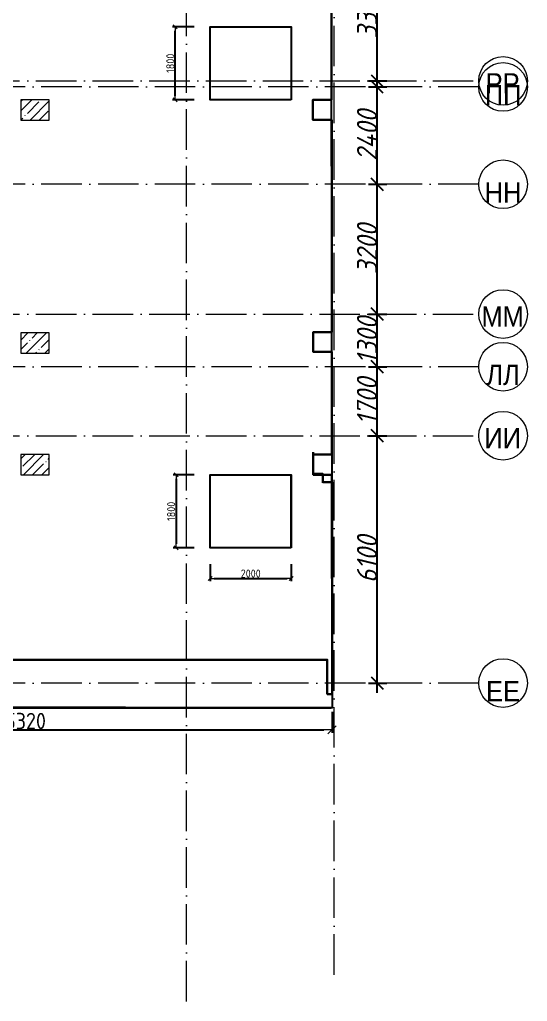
# Model space of a CAD drawing. Header units: millimetres. Extents: x -537608 to 253996, y -217170 to 186033.
# Drawn here: x 36722 to 49259, y 82356 to 106565 of the extents above; entities that cross this region are included whole.
import ezdxf

# ---------------------------------------------------------------- set-up
doc = ezdxf.new("R2010")
doc.units = ezdxf.units.MM
doc.linetypes.add('50_200_ШТРИХ_1Т_ш5_п1_п1_', pattern=[1400, 1000, -200, 0, -200])
for name, color, linetype, lineweight in [('A-ANNO-DIMS', 7, 'Continuous', 9), ('S-COLS-1', 7, 'Continuous', 5), ('Размеры', 7, 'Continuous', 15)]:
    doc.layers.add(name, color=color, linetype=linetype, lineweight=lineweight)
for name, color, linetype, lineweight, true_color in [('Оси-1', 7, 'Continuous', 20, 0xaaaaaa), ('Оси-2', 7, 'Continuous', 9, 0xaaaaaa), ('Оси-3', 7, '50_200_ШТРИХ_1Т_ш5_п1_п1_', 9, 0xaaaaaa)]:
    doc.layers.add(name, color=color, linetype=linetype, lineweight=lineweight, true_color=true_color)
doc.styles.add('Arial', font='arial.ttf', dxfattribs={"width": 0.9, "height": 499.9999999999995})
doc.styles.add('ISOCPEUR_I_1', font='isocpeui.ttf', dxfattribs={"width": 0.9, "height": 499.9999999999999})
doc.styles.add('СПДС', font='isocpeur.ttf', dxfattribs={"width": 0.9})
doc.dimstyles.new('ISO-2_5_0_9К_БОЛЬШОЙ', dxfattribs={"dimscale": 304.8, "dimtxt": 497.9905879051576, "dimasz": 0.9842519685039369, "dimexe": 0.7874015748031495, "dimexo": 0, "dimgap": 0, "dimtad": 1, "dimdec": 0, "dimzin": 0, "dimdsep": 46, "dimtxsty": 'ISOCPEUR_I_1', "dimblk1": 'OBLIQUE', "dimblk2": 'OBLIQUE', "dimsah": 1, "dimcen": 0.09, "dimdle": 0.7874015748031495, "dimazin": 0, "dimtfac": 1, "dimtdec": 4, "dimtix": 1, "dimtmove": 0, "dimatfit": 3, "dimfxl": 1, "dimtvp": 1, "dimtolj": 1, "dimtzin": 0, "dimarcsym": 2})
doc.dimstyles.new('Больше Размера А3', dxfattribs={"dimtxt": 400, "dimasz": 200, "dimexe": 70, "dimexo": 100, "dimgap": 20, "dimtad": 1, "dimdec": 0, "dimrnd": 10, "dimzin": 0, "dimdsep": 46, "dimtxsty": 'СПДС', "dimblk": 'ARROWHEAD_6', "dimcen": 1, "dimclrd": 256, "dimclre": 256, "dimclrt": 256, "dimazin": 0, "dimtfac": 1, "dimtdec": 0, "dimtmove": 2, "dimatfit": 3, "dimfxl": 1, "dimtolj": 1, "dimtzin": 0, "dimarcsym": 0})
doc.dimstyles.new('Размера А3', dxfattribs={"dimtxt": 200, "dimasz": 100, "dimexe": 70, "dimexo": 100, "dimgap": 20, "dimtad": 1, "dimdec": 0, "dimrnd": 10, "dimzin": 0, "dimdsep": 46, "dimtxsty": 'СПДС', "dimblk": 'ARROWHEAD_6', "dimcen": 1, "dimclrd": 256, "dimclre": 256, "dimclrt": 256, "dimazin": 0, "dimtfac": 1, "dimtdec": 0, "dimtmove": 2, "dimatfit": 3, "dimfxl": 1, "dimtolj": 1, "dimtzin": 0, "dimarcsym": 0})

# ---------------------------------------------------------------- blocks, each defined once
blk = doc.blocks.new('BSC_Колонна _Прямоугольная - 500х700-V240-АИ_План этажа_Стены_3')
at = {"layer": 'S-COLS-1'}
h = blk.add_hatch(dxfattribs=at)
h.set_pattern_fill('FP_168', color=256, style=0, pattern_type=2)
h.set_pattern_definition([(315, (-64381.042, 93900), (228.0985054751565, 228.0985054751565), []), (315, (-64381.042, 93671.901), (228.0985054751565, 228.0985054751565), [403.225, -80.645, 6.706, -73.939])])
h.paths.add_polyline_path([(-249.9999999999345, 349.9999999998858), (-249.9999999999258, -350.0000000000937), (250.0000000000731, -350.0000000000937), (250.0000000000731, 349.9999999998858), (-16.54208032418249, 349.9999999998858)])
for p, q in [((250.0000000000001, 349.9999999999999), (-250.0000000000001, 349.9999999999992)), ((-250.0000000000001, 349.9999999999992), (-249.9999999999954, -350)), ((249.9999999999998, -349.9999999999919), (250.0000000000001, 350)), ((-249.9999999999954, -350), (249.9999999999998, -349.9999999999919))]:
    blk.add_line(p, q, dxfattribs=at)
blk = doc.blocks.new('BSC_Колонна _Прямоугольная - 500х700-V241-АИ_План этажа_Стены_3')
at = {"layer": 'S-COLS-1'}
h = blk.add_hatch(dxfattribs=at)
h.set_pattern_fill('FP_169', color=256, style=0, pattern_type=2)
h.set_pattern_definition([(315, (-70131.042, 93900), (228.0985054751565, 228.0985054751565), []), (315, (-70131.042, 93671.901), (228.0985054751565, 228.0985054751565), [403.225, -80.645, 6.706, -73.939])])
h.paths.add_polyline_path([(-249.9999999999172, 349.9999999999031), (-249.9999999999085, -350.0000000000763), (250.0000000000904, -350.0000000000763), (250.0000000000904, 349.9999999999031), (-103.3769831341346, 349.9999999999031)])
for p, q in [((250.0000000000001, 349.9999999999999), (-250.0000000000001, 349.9999999999992)), ((-250.0000000000001, 349.9999999999992), (-249.9999999999954, -350)), ((249.9999999999998, -349.9999999999919), (250.0000000000001, 350)), ((-249.9999999999954, -350), (249.9999999999998, -349.9999999999919))]:
    blk.add_line(p, q, dxfattribs=at)
blk = doc.blocks.new('BSC_Колонна _Прямоугольная - 500х700-V252-АИ_План этажа_Стены_3')
at = {"layer": 'S-COLS-1'}
h = blk.add_hatch(dxfattribs=at)
h.set_pattern_fill('FP_180', color=256, style=0, pattern_type=2)
h.set_pattern_definition([(315, (-61381.042, 93900), (228.0985054751565, 228.0985054751565), []), (315, (-61381.042, 93671.901), (228.0985054751565, 228.0985054751565), [403.225, -80.645, 6.706, -73.939])])
h.paths.add_polyline_path([(-249.9999999999172, 349.9999999999031), (-249.9999999999085, -350.0000000000763), (250.0000000000904, -350.0000000000763), (250.0000000000904, 349.9999999999031), (151.8753710807955, 349.9999999999031)])
for p, q in [((250.0000000000001, 349.9999999999999), (-250.0000000000001, 349.9999999999992)), ((-250.0000000000001, 349.9999999999992), (-249.9999999999954, -350)), ((249.9999999999998, -349.9999999999919), (250.0000000000001, 350)), ((-249.9999999999954, -350), (249.9999999999998, -349.9999999999919))]:
    blk.add_line(p, q, dxfattribs=at)
blk = doc.blocks.new('Ось сетки - Круг_Ø6_00__ISO-2_5_0_9K_-17386508-АИ_План этажа_Стены_3')
at = {"layer": 'Оси-1'}
blk.add_circle((0, 0), 3.000000000000003, dxfattribs=at)
blk = doc.blocks.new('_Oblique')
at = {"color": 0, "linetype": 'ByBlock', "lineweight": -2}
blk.add_line((-0.5, -0.5), (0.5, 0.5), dxfattribs=at)
blk = doc.blocks.new('*D31')
at = {"layer": 'A-ANNO-DIMS', "color": 0, "lineweight": -2, "transparency": 16777216}
for p, q in [((45551.1980883972, 89965.81395743968), (45551.1980883972, 96545.81395743968)), ((45339.06605404001, 96305.81395743968), (45791.1980883972, 96305.81395743968)), ((45339.06605404001, 90205.81395743968), (45791.1980883972, 90205.81395743968))]:
    blk.add_line(p, q, dxfattribs=at)
at = {"layer": 'Defpoints', "color": 0, "transparency": 16777216}
for p in [(45339.06605404001, 96305.81395743968), (45551.1980883972, 96305.81395743968), (45339.06605404001, 90205.81395743968)]:
    blk.add_point(p, dxfattribs=at)
at = {"layer": 'A-ANNO-DIMS', "color": 0, "lineweight": -2, "transparency": 16777216, "xscale": 300, "yscale": 300, "zscale": 300}
for p, rotation in [((45551.1980883972, 96305.81395743968), 90), ((45551.1980883972, 90205.81395743968), 270)]:
    blk.add_blockref('_Oblique', p, dxfattribs=dict(at, rotation=rotation))
at = {"layer": 'A-ANNO-DIMS', "color": 0, "transparency": 16777216, "insert": (45301.19808839722, 93255.81395743965), "char_height": 499.9999999999999, "width": 1402.03503979452, "attachment_point": 5, "rotation": 90, "style": 'ISOCPEUR_I_1'}
blk.add_mtext('\\A1;6100', dxfattribs=at)
blk = doc.blocks.new('*D32')
at = {"layer": 'A-ANNO-DIMS', "color": 0, "lineweight": -2, "transparency": 16777216}
for p, q in [((45551.1980883972, 96065.81395743968), (45551.1980883972, 98245.81395743985)), ((45339.06605404001, 98005.81395743985), (45791.1980883972, 98005.81395743985)), ((45339.06605404001, 96305.81395743968), (45791.1980883972, 96305.81395743968))]:
    blk.add_line(p, q, dxfattribs=at)
at = {"layer": 'Defpoints', "color": 0, "transparency": 16777216}
for p in [(45339.06605404001, 98005.81395743985), (45551.1980883972, 98005.81395743985), (45339.06605404001, 96305.81395743968)]:
    blk.add_point(p, dxfattribs=at)
at = {"layer": 'A-ANNO-DIMS', "color": 0, "lineweight": -2, "transparency": 16777216, "xscale": 300, "yscale": 300, "zscale": 300}
for p, rotation in [((45551.1980883972, 98005.81395743985), 90), ((45551.1980883972, 96305.81395743968), 270)]:
    blk.add_blockref('_Oblique', p, dxfattribs=dict(at, rotation=rotation))
at = {"layer": 'A-ANNO-DIMS', "color": 0, "transparency": 16777216, "insert": (45297.97839142752, 97155.81395743974), "char_height": 499.9999999999999, "width": 1402.03503979452, "attachment_point": 5, "rotation": 90, "style": 'ISOCPEUR_I_1'}
blk.add_mtext('\\A1;1700', dxfattribs=at)
blk = doc.blocks.new('*D33')
at = {"layer": 'A-ANNO-DIMS', "color": 0, "lineweight": -2, "transparency": 16777216}
for p, q in [((45551.1980883972, 97765.81395743985), (45551.1980883972, 99545.8139574397)), ((45339.06605404001, 99305.8139574397), (45791.1980883972, 99305.8139574397)), ((45339.06605404001, 98005.81395743985), (45791.1980883972, 98005.81395743985))]:
    blk.add_line(p, q, dxfattribs=at)
at = {"layer": 'Defpoints', "color": 0, "transparency": 16777216}
for p in [(45339.06605404001, 99305.8139574397), (45551.1980883972, 99305.8139574397), (45339.06605404001, 98005.81395743985)]:
    blk.add_point(p, dxfattribs=at)
at = {"layer": 'A-ANNO-DIMS', "color": 0, "lineweight": -2, "transparency": 16777216, "xscale": 300, "yscale": 300, "zscale": 300}
for p, rotation in [((45551.1980883972, 99305.8139574397), 90), ((45551.1980883972, 98005.81395743985), 270)]:
    blk.add_blockref('_Oblique', p, dxfattribs=dict(at, rotation=rotation))
at = {"layer": 'A-ANNO-DIMS', "color": 0, "transparency": 16777216, "insert": (45301.19808839722, 98655.81395743974), "char_height": 499.9999999999999, "width": 1402.03503979452, "attachment_point": 5, "rotation": 90, "style": 'ISOCPEUR_I_1'}
blk.add_mtext('\\A1;1300', dxfattribs=at)
blk = doc.blocks.new('*D34')
at = {"layer": 'A-ANNO-DIMS', "color": 0, "lineweight": -2, "transparency": 16777216}
for p, q in [((45551.1980883972, 99065.8139574397), (45551.1980883972, 102745.8139574399)), ((45339.06605404013, 102505.8139574399), (45791.1980883972, 102505.8139574399)), ((45339.06605404001, 99305.8139574397), (45791.1980883972, 99305.8139574397))]:
    blk.add_line(p, q, dxfattribs=at)
at = {"layer": 'Defpoints', "color": 0, "transparency": 16777216}
for p in [(45339.06605404013, 102505.8139574399), (45551.1980883972, 102505.8139574399), (45339.06605404001, 99305.8139574397)]:
    blk.add_point(p, dxfattribs=at)
at = {"layer": 'A-ANNO-DIMS', "color": 0, "lineweight": -2, "transparency": 16777216, "xscale": 300, "yscale": 300, "zscale": 300}
for p, rotation in [((45551.1980883972, 102505.8139574399), 90), ((45551.1980883972, 99305.8139574397), 270)]:
    blk.add_blockref('_Oblique', p, dxfattribs=dict(at, rotation=rotation))
at = {"layer": 'A-ANNO-DIMS', "color": 0, "transparency": 16777216, "insert": (45301.19808839722, 100905.8139574398), "char_height": 499.9999999999999, "width": 1516.95594469571, "attachment_point": 5, "rotation": 90, "style": 'ISOCPEUR_I_1'}
blk.add_mtext('\\A1;3200', dxfattribs=at)
blk = doc.blocks.new('*D35')
at = {"layer": 'A-ANNO-DIMS', "color": 0, "lineweight": -2, "transparency": 16777216}
for p, q in [((45551.1980883972, 102265.8139574399), (45551.1980883972, 105145.8139574395)), ((45339.06605404013, 104905.8139574395), (45791.1980883972, 104905.8139574395)), ((45339.06605404013, 102505.8139574399), (45791.1980883972, 102505.8139574399))]:
    blk.add_line(p, q, dxfattribs=at)
at = {"layer": 'Defpoints', "color": 0, "transparency": 16777216}
for p in [(45339.06605404013, 104905.8139574395), (45551.1980883972, 104905.8139574395), (45339.06605404013, 102505.8139574399)]:
    blk.add_point(p, dxfattribs=at)
at = {"layer": 'A-ANNO-DIMS', "color": 0, "lineweight": -2, "transparency": 16777216, "xscale": 300, "yscale": 300, "zscale": 300}
for p, rotation in [((45551.1980883972, 104905.8139574395), 90), ((45551.1980883972, 102505.8139574399), 270)]:
    blk.add_blockref('_Oblique', p, dxfattribs=dict(at, rotation=rotation))
at = {"layer": 'A-ANNO-DIMS', "color": 0, "transparency": 16777216, "insert": (45301.19808839722, 103705.8139574396), "char_height": 499.9999999999999, "width": 1562.924306656187, "attachment_point": 5, "rotation": 90, "style": 'ISOCPEUR_I_1'}
blk.add_mtext('\\A1;2400', dxfattribs=at)
blk = doc.blocks.new('*D36')
at = {"layer": 'A-ANNO-DIMS', "color": 0, "lineweight": -2, "transparency": 16777216}
for p, q in [((45551.1980883972, 104815.8139574397), (45551.1980883972, 108645.8139574397)), ((45339.06605404013, 108405.8139574397), (45791.1980883972, 108405.8139574397)), ((45339.06605404013, 105055.8139574397), (45791.1980883972, 105055.8139574397))]:
    blk.add_line(p, q, dxfattribs=at)
at = {"layer": 'Defpoints', "color": 0, "transparency": 16777216}
for p in [(45339.06605404013, 108405.8139574397), (45551.1980883972, 108405.8139574397), (45339.06605404013, 105055.8139574397)]:
    blk.add_point(p, dxfattribs=at)
at = {"layer": 'A-ANNO-DIMS', "color": 0, "lineweight": -2, "transparency": 16777216, "xscale": 300, "yscale": 300, "zscale": 300}
for p, rotation in [((45551.1980883972, 108405.8139574397), 90), ((45551.1980883972, 105055.8139574397), 270)]:
    blk.add_blockref('_Oblique', p, dxfattribs=dict(at, rotation=rotation))
at = {"layer": 'A-ANNO-DIMS', "color": 0, "transparency": 16777216, "insert": (45301.19808839722, 106730.8139574397), "char_height": 499.9999999999999, "width": 1516.95594469571, "attachment_point": 5, "rotation": 90, "style": 'ISOCPEUR_I_1'}
blk.add_mtext('\\A1;3350', dxfattribs=at)
blk = doc.blocks.new('ARROWHEAD_6')
at = {"color": 0, "linetype": 'Continuous'}
for p, q in [((0, 0), (-1, 0)), ((-0.5, -0.5), (0.5, 0.5))]:
    blk.add_line(p, q, dxfattribs=at)
blk = doc.blocks.new('*D99')
at = {"layer": 'Defpoints', "color": 0, "transparency": 16777216}
for p in [(29119.90354298532, 89597.4428145302), (44435.56802629949, 89597.62589325328), (44435.56802629949, 89049.83133247506)]:
    blk.add_point(p, dxfattribs=at)
at = {"layer": 'Размеры', "lineweight": -2, "transparency": 16777216}
for p, q in [((29119.90354298532, 89497.4428145302), (29119.90354298532, 88979.83133247506)), ((44435.56802629949, 89497.62589325328), (44435.56802629949, 88979.83133247506)), ((29319.90354298532, 89049.83133247506), (44235.56802629949, 89049.83133247506))]:
    blk.add_line(p, q, dxfattribs=at)
at = {"layer": 'Размеры', "lineweight": -2, "transparency": 16777216, "xscale": 200, "yscale": 200, "zscale": 200, "rotation": 180}
blk.add_blockref('ARROWHEAD_6', (29119.90354298532, 89049.83133247506), dxfattribs=at)
at = {"layer": 'Размеры', "lineweight": -2, "transparency": 16777216, "xscale": 200, "yscale": 200, "zscale": 200}
blk.add_blockref('ARROWHEAD_6', (44435.56802629949, 89049.83133247506), dxfattribs=at)
at = {"layer": 'Размеры', "transparency": 16777216, "insert": (36777.73578464241, 89269.83133247506), "char_height": 400, "attachment_point": 5, "style": 'СПДС'}
blk.add_mtext('\\A1;15320', dxfattribs=at)
blk = doc.blocks.new('*D130')
at = {"layer": 'Defpoints', "color": 0, "transparency": 16777216}
for p in [(40564.32879795677, 106390.4428145229), (41127.90147725268, 106390.4428145229), (41127.90147725268, 104590.4428145302)]:
    blk.add_point(p, dxfattribs=at)
at = {"layer": 'Размеры', "lineweight": -2, "transparency": 16777216}
for p, q in [((41027.90147725268, 106390.4428145229), (40494.32879795677, 106390.4428145229)), ((40564.32879795677, 104690.4428145302), (40564.32879795677, 106290.4428145229)), ((41027.90147725268, 104590.4428145302), (40494.32879795677, 104590.4428145302))]:
    blk.add_line(p, q, dxfattribs=at)
at = {"layer": 'Размеры', "lineweight": -2, "transparency": 16777216, "xscale": 100, "yscale": 100, "zscale": 100}
for p, rotation in [((40564.32879795677, 106390.4428145229), 90), ((40564.32879795677, 104590.4428145302), 270)]:
    blk.add_blockref('ARROWHEAD_6', p, dxfattribs=dict(at, rotation=rotation))
at = {"layer": 'Размеры', "transparency": 16777216, "insert": (40444.32879795679, 105490.4428145265), "char_height": 200, "attachment_point": 5, "rotation": 90, "style": 'СПДС'}
blk.add_mtext('\\A1;1800', dxfattribs=at)
blk = doc.blocks.new('*D128')
at = {"layer": 'Defpoints', "color": 0, "transparency": 16777216}
for p in [(41127.90147725268, 95340.44281453025), (40584.12122476667, 93540.44281453751), (41127.90147725268, 93540.44281453751)]:
    blk.add_point(p, dxfattribs=at)
at = {"layer": 'Размеры', "lineweight": -2, "transparency": 16777216}
for p, q in [((41027.90147725268, 95340.44281453025), (40514.12122476667, 95340.44281453025)), ((40584.12122476667, 95240.44281453025), (40584.12122476667, 93640.44281453751)), ((41027.90147725268, 93540.44281453751), (40514.12122476667, 93540.44281453751))]:
    blk.add_line(p, q, dxfattribs=at)
at = {"layer": 'Размеры', "lineweight": -2, "transparency": 16777216, "xscale": 100, "yscale": 100, "zscale": 100}
for p, rotation in [((40584.12122476667, 95340.44281453025), 90), ((40584.12122476667, 93540.44281453751), 270)]:
    blk.add_blockref('ARROWHEAD_6', p, dxfattribs=dict(at, rotation=rotation))
at = {"layer": 'Размеры', "transparency": 16777216, "insert": (40464.12122476669, 94440.44281453386), "char_height": 200, "attachment_point": 5, "rotation": 90, "style": 'СПДС'}
blk.add_mtext('\\A1;1800', dxfattribs=at)
blk = doc.blocks.new('*D129')
at = {"layer": 'Defpoints', "color": 0, "transparency": 16777216}
for p in [(41427.90147725266, 93240.44281453748), (43427.90147725266, 93240.44281453748), (43427.90147725266, 92785.47483385468)]:
    blk.add_point(p, dxfattribs=at)
at = {"layer": 'Размеры', "lineweight": -2, "transparency": 16777216}
for p, q in [((41427.90147725266, 93140.44281453748), (41427.90147725266, 92715.47483385468)), ((43427.90147725266, 93140.44281453748), (43427.90147725266, 92715.47483385468)), ((41527.90147725266, 92785.47483385468), (43327.90147725266, 92785.47483385468))]:
    blk.add_line(p, q, dxfattribs=at)
at = {"layer": 'Размеры', "lineweight": -2, "transparency": 16777216, "xscale": 100, "yscale": 100, "zscale": 100, "rotation": 180}
blk.add_blockref('ARROWHEAD_6', (41427.90147725266, 92785.47483385468), dxfattribs=at)
at = {"layer": 'Размеры', "lineweight": -2, "transparency": 16777216, "xscale": 100, "yscale": 100, "zscale": 100}
blk.add_blockref('ARROWHEAD_6', (43427.90147725266, 92785.47483385468), dxfattribs=at)
at = {"layer": 'Размеры', "transparency": 16777216, "insert": (42427.90147725266, 92905.47483385468), "char_height": 200, "attachment_point": 5, "style": 'СПДС'}
blk.add_mtext('\\A1;2000', dxfattribs=at)
blk = doc.blocks.new('osi')
at = {"layer": 'Оси-3'}
for p, q in [((40840.76629245946, 82355.81395743976), (40840.76629245958, 126205.727221388)), ((44490.76629245946, 83013.92190330967), (44490.76629245958, 126205.727221388)), ((48058.7281876912, 104905.8139574394), (6276.785662427095, 104905.8139574395)), ((25922.01488373069, 105055.8139574397), (48058.72818769132, 105055.8139574396)), ((48058.7281876912, 102505.8139574398), (6276.785662427095, 102505.8139574399)), ((25922.01488373069, 99305.8139574397), (48058.7281876912, 99305.81395743965)), ((48058.7281876912, 98005.81395743976), (6276.785662427095, 98005.81395743994)), ((25922.01488373069, 96305.8139574397), (48058.7281876912, 96305.81395743965)), ((48058.7281876912, 90205.81395743965), (6276.785662427095, 90205.81395743982))]:
    blk.add_line(p, q, dxfattribs=at)
at = {"layer": 'Оси-1', "xscale": 199.9999999999999, "yscale": 199.9999999999999, "zscale": 199.9999999999999}
for p, rotation in [((48658.7281876912, 105055.8139574396), 269.9999999999995), ((48658.7281876912, 104905.8139574394), 89.99999999999982), ((48658.7281876912, 102505.8139574398), 89.9999999999998), ((48658.7281876912, 99305.81395743959), 269.9999999999995), ((48658.7281876912, 98005.81395743976), 89.9999999999998), ((48658.7281876912, 96305.81395743959), 269.9999999999995), ((48658.7281876912, 90205.81395743965), 89.9999999999998)]:
    blk.add_blockref('Ось сетки - Круг_Ø6_00__ISO-2_5_0_9K_-17386508-АИ_План этажа_Стены_3', p, dxfattribs=dict(at, rotation=rotation))
at = {"layer": 'Оси-2', "char_height": 499.9999999999995, "attachment_point": 5, "line_spacing_factor": 0.9364389825664476, "style": 'Arial'}
for s, insert, width in [('\\pxqc,t4.572,9.144,13.716,18.288,22.86,27.432,32.004,36.576,41.148,45.72,50.292,54.864,59.436,64.008,68.58,73.152,77.724,82.296,86.868,91.44,96.012,100.584,105.156,109.728,114.3,118.872,123.444,128.016,132.588,137.16,141.732,146.304;{РР}', (48647.269151876, 104994.0470754675), 845.9999999999992), ('\\pxqc,t4.572,9.144,13.716,18.288,22.86,27.432,32.004,36.576,41.148,45.72,50.292,54.864,59.436,64.008,68.58,73.152,77.724,82.296,86.868,91.44,96.012,100.584,105.156,109.728,114.3,118.872,123.444,128.016,132.588,137.16,141.732,146.304;{ПП}', (48658.48722350634, 104702.9337973994), 916.1999999999991), ('\\pxqc,t4.572,9.144,13.716,18.288,22.86,27.432,32.004,36.576,41.148,45.72,50.292,54.864,59.436,64.008,68.58,73.152,77.724,82.296,86.868,91.44,96.012,100.584,105.156,109.728,114.3,118.872,123.444,128.016,132.588,137.16,141.732,146.304;{НН}', (48658.48722350634, 102302.9337973998), 916.1999999999991), ('\\pxqc,t4.572,9.144,13.716,18.288,22.86,27.432,32.004,36.576,41.148,45.72,50.292,54.864,59.436,64.008,68.58,73.152,77.724,82.296,86.868,91.44,96.012,100.584,105.156,109.728,114.3,118.872,123.444,128.016,132.588,137.16,141.732,146.304;{ММ}', (48647.269151876, 99244.0470754675), 1036.799999999999), ('\\pxqc,t4.572,9.144,13.716,18.288,22.86,27.432,32.004,36.576,41.148,45.72,50.292,54.864,59.436,64.008,68.58,73.152,77.724,82.296,86.868,91.44,96.012,100.584,105.156,109.728,114.3,118.872,123.444,128.016,132.588,137.16,141.732,146.304;{ЛЛ}', (48657.58722350631, 97802.93379739983), 845.9999999999992), ('\\pxqc,t4.572,9.144,13.716,18.288,22.86,27.432,32.004,36.576,41.148,45.72,50.292,54.864,59.436,64.008,68.58,73.152,77.724,82.296,86.868,91.44,96.012,100.584,105.156,109.728,114.3,118.872,123.444,128.016,132.588,137.16,141.732,146.304;{ИИ}', (48648.16915187602, 96244.0470754675), 916.1999999999991), ('\\pxqc,t4.572,9.144,13.716,18.288,22.86,27.432,32.004,36.576,41.148,45.72,50.292,54.864,59.436,64.008,68.58,73.152,77.724,82.296,86.868,91.44,96.012,100.584,105.156,109.728,114.3,118.872,123.444,128.016,132.588,137.16,141.732,146.304;{ЕЕ}', (48657.58722350631, 90002.93379739972), 845.9999999999992)]:
    blk.add_mtext(s, dxfattribs=dict(at, insert=insert, width=width))
at = {"layer": 'A-ANNO-DIMS'}
for base, p1, p2, override, picture, middle in [((45551.1980883972, 108405.8139574397), (45339.06605404011, 105055.8139574396), (45339.06605404011, 108405.8139574396), {"dimpost": '<>', "dimfxl": 3349.999999999985}, '*D36', (45301.19808839722, 106730.8139574397)), ((45551.1980883972, 104905.8139574395), (45339.06605404011, 102505.8139574398), (45339.06605404011, 104905.8139574394), {"dimpost": '<>', "dimfxl": 2399.999999999607}, '*D35', (45301.19808839722, 103705.8139574396)), ((45551.1980883972, 102505.8139574399), (45339.06605404, 99305.81395743965), (45339.06605404011, 102505.8139574398), {"dimpost": '<>', "dimfxl": 3200.00000000016}, '*D34', (45301.19808839722, 100905.8139574398)), ((45551.1980883972, 99305.8139574397), (45339.06605404, 98005.81395743982), (45339.06605404, 99305.81395743965), {"dimpost": '<>', "dimfxl": 1299.99999999984}, '*D33', (45301.19808839722, 98655.81395743974)), ((45551.1980883972, 98005.81395743985), (45339.06605404, 96305.81395743965), (45339.06605404, 98005.81395743982), {"dimpost": '<>', "dimfxl": 1700.000000000167}, '*D32', (45297.97839142752, 97155.81395743974)), ((45551.1980883972, 96305.81395743968), (45339.06605404, 90205.81395743965), (45339.06605404, 96305.81395743965), {"dimpost": '<>', "dimfxl": 6099.999999999949}, '*D31', (45301.19808839722, 93255.81395743965))]:
    dim = blk.add_linear_dim(base=base, p1=p1, p2=p2, angle=90, dimstyle='ISO-2_5_0_9К_БОЛЬШОЙ', override=override, dxfattribs=at)
    dim.commit()
    dim.dimension.update_dxf_attribs({"geometry": picture, "text_midpoint": middle})

msp = doc.modelspace()

# ---------------------------------------------------------------- linework, layer by layer
msp.add_lwpolyline([(26815.81956827368, 110156.3744515041), (26815.81956827368, 120370.3744515041), (36837.81956827368, 120363.3744515041), (36837.81956827368, 118546.3744515041), (36657.81956827368, 118546.3744515041), (36657.81956827368, 116096.3744515041), (37177.81956827368, 116096.3744515041), (37177.81956827368, 116306.3744515041), (44394.81956827368, 116306.374451504), (44435.56830561529, 89597.4428145302), (29119.92737390721, 89616.54741718742), (29130.76629245946, 98305.81395743976), (18360.76629245946, 98305.81395743976), (18360.76629245946, 99121.15469853621), (18175.81956827368, 99125.59420447191), (18175.81956827368, 102046.3744515041), (20984.81956827374, 102046.3744515041), (20984.81956827374, 110156.3744515041)], close=True)
at = {"lineweight": 30}
for points in [[(44422.56830561529, 107426.4428145302), (44422.56830561529, 104590.4428145301), (43962.56830561529, 104590.4428145301), (43962.56830561529, 104090.4428145302), (44427.56830561529, 104090.4428145302), (44427.56830561529, 98860.44281453014), (43972.56830561529, 98860.44281453014), (43972.56830561529, 98371.4428145302), (44428.56830561529, 98371.4428145302), (44428.56830561529, 95840.44281453014), (43973.56830561529, 95840.44281453014), (43973.56830561529, 95340.44281453022), (44430.42616999146, 95340.44281453022), (44435.56830561529, 90211.4428145302), (44435.56830561529, 90211.4428145302), (44435.56830561529, 89931.4428145302), (44315.56830561529, 89931.4428145302), (44315.56830561529, 90781.4428145302), (36052.96440004953, 90781.4428145302)], [(44424.7055561411, 89597.4428145302), (29119.90354298532, 89597.4428145302), (29130.76629245946, 98305.81395743976), (18360.76629245946, 98305.81395743976), (18360.76629245946, 99125.59420447191), (18175.81956827368, 99125.59420447191)], [(44435.56830561523, 95161.4428145302), (44210.56830561523, 95161.4428145302), (44210.56830561523, 95361.4428145302), (43973.56830561523, 95361.4428145302), (43973.56830561523, 95901.4428145302)], [(44210.56830561523, 95139.44137850273), (44210.56830561523, 95161.4428145302), (44435.56830561523, 95161.4428145302), (44435.56830561523, 90211.4428145302)]]:
    msp.add_lwpolyline(points, dxfattribs=at)
at = {"color": 18, "true_color": 0x000000}
for points in [[(43427.90147725266, 104590.4428145301), (41427.90147725266, 104590.4428145301), (41427.90147725266, 106390.4428145229), (43427.90147725266, 106390.4428145229)], [(43427.90147725266, 93540.44281453748), (41427.90147725266, 93540.44281453748), (41427.90147725266, 95340.44281453022), (43427.90147725266, 95340.44281453022)]]:
    msp.add_lwpolyline(points, close=True, dxfattribs=at)
at = {"color": 5}
msp.add_lwpolyline([(43427.90147725266, 93540.44281453748), (43427.90147725266, 93540.44281453748), (43427.90147725266, 95340.44281453022), (43427.90147725266, 95340.44281453022)], close=True, dxfattribs=at)

# ---------------------------------------------------------------- block references
msp.add_blockref('osi', (0, 0))
at = {"rotation": 89.9999999999999}
for name, p in [('BSC_Колонна _Прямоугольная - 500х700-V241-АИ_План этажа_Стены_3', (37103.58089728975, 104337.8289584351)), ('BSC_Колонна _Прямоугольная - 500х700-V240-АИ_План этажа_Стены_3', (37103.58089728975, 98587.82895843507)), ('BSC_Колонна _Прямоугольная - 500х700-V252-АИ_План этажа_Стены_3', (37103.58089728975, 95587.82895843507))]:
    msp.add_blockref(name, p, dxfattribs=at)

# ---------------------------------------------------------------- dimensions: what is measured, and where the dimension line sits
at = {"layer": 'Размеры', "color": 18, "true_color": 0x000000}
for base, p1, p2, picture, middle in [((40564.32879795677, 106390.4428145229), (41127.90147725266, 104590.4428145301), (41127.90147725266, 106390.4428145229), '*D130', (40444.32879795679, 105490.4428145265)), ((40584.12122476667, 93540.44281453751), (41127.90147725266, 95340.44281453022), (41127.90147725266, 93540.44281453748), '*D128', (40464.12122476669, 94440.44281453386))]:
    dim = msp.add_linear_dim(base=base, p1=p1, p2=p2, angle=90, dimstyle='Размера А3', dxfattribs=at)
    dim.commit()
    dim.dimension.update_dxf_attribs({"geometry": picture, "text_midpoint": middle})
dim = msp.add_linear_dim(base=(43427.90147725266, 92785.47483385468), p1=(41427.90147725266, 93240.44281453748), p2=(43427.90147725266, 93240.44281453748), dimstyle='Размера А3', dxfattribs=at)
dim.commit()
dim.dimension.update_dxf_attribs({"geometry": '*D129', "text_midpoint": (42427.90147725266, 92905.47483385468)})
at = {"layer": 'Размеры'}
dim = msp.add_linear_dim(base=(44435.56802629949, 89049.83133247506), p1=(29119.90354298532, 89597.4428145302), p2=(44435.56802629949, 89597.62589325328), dimstyle='Больше Размера А3', dxfattribs=at)
dim.commit()
dim.dimension.update_dxf_attribs({"geometry": '*D99', "text_midpoint": (36777.73578464241, 89269.83133247506)})

doc.saveas('drawing.dxf')
